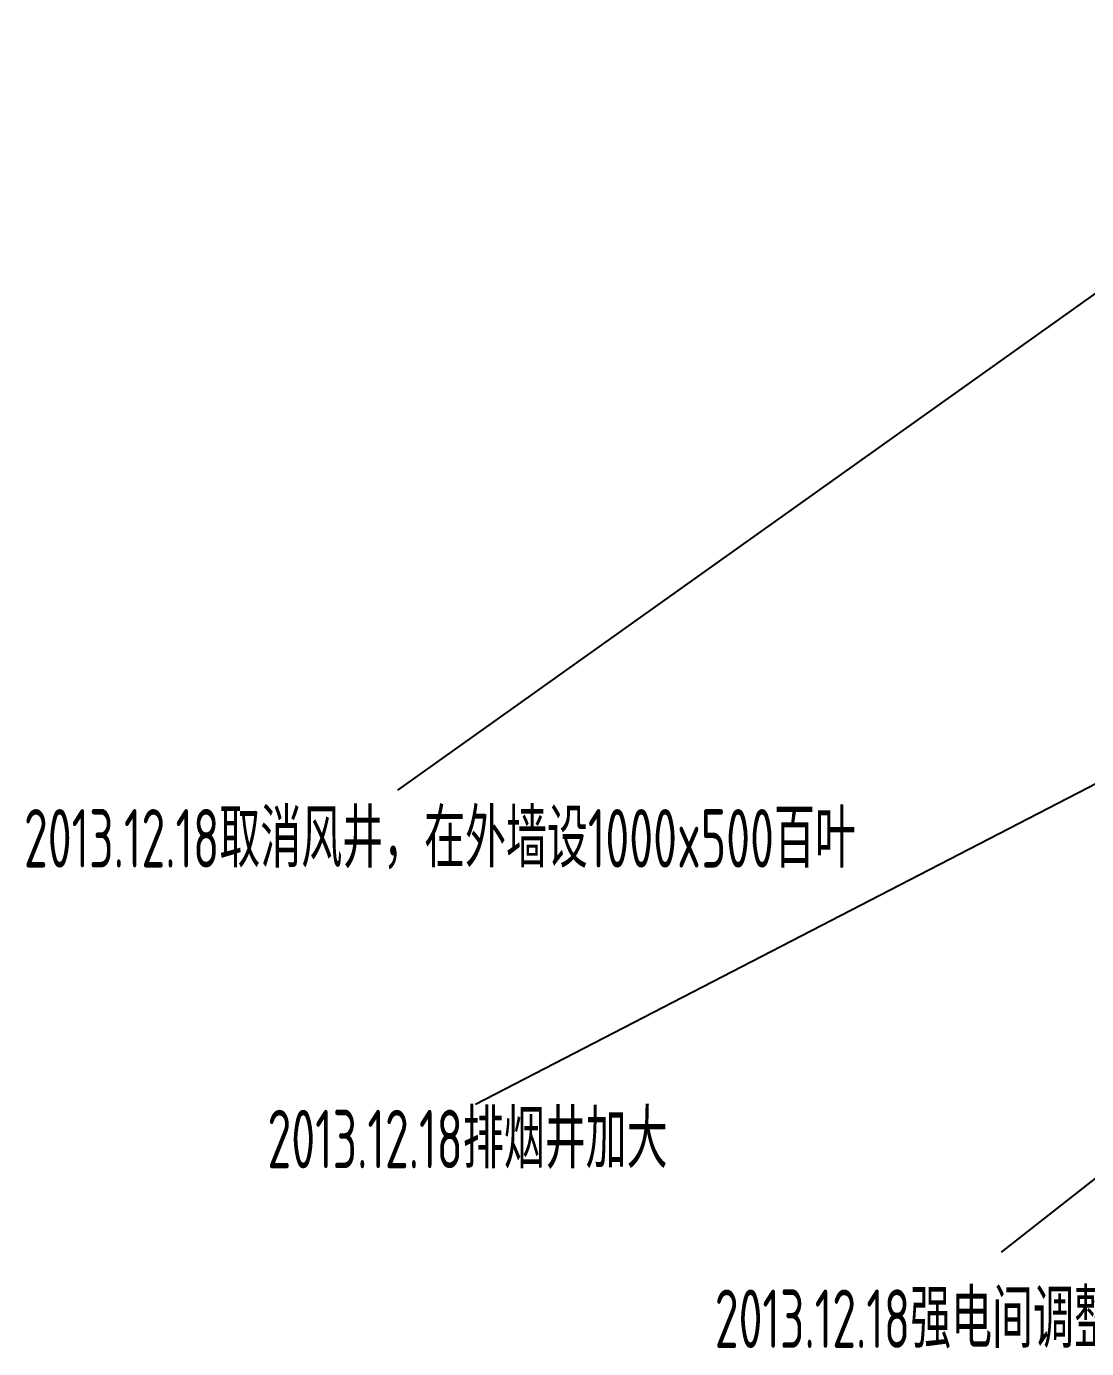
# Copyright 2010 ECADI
# Model space of a CAD drawing. Header units: millimetres. Extents: x 11639278 to 23698211, y -13072636 to -5537337.
# Drawn here: x 11724236 to 11744624, y -6417181 to -6391754 of the extents above; entities that cross this region are included whole.
import ezdxf
from ezdxf.enums import TextEntityAlignment as Align

# ---------------------------------------------------------------- set-up
doc = ezdxf.new("R2010")
doc.units = ezdxf.units.MM
doc.header["$LTSCALE"] = 10
doc.layers.add('A2-RI-F1$0$A-SYMB-AREA', color=4, linetype='Continuous')
doc.layers.add('A2-RI-F1$0$A-SYMB-NAME', color=4, linetype='Continuous')
doc.styles.add('A2-RI-F1$0$ECADI', font='hzs.shx', dxfattribs={"width": 0.7, "bigfont": 'hztxt.shx'})

# ---------------------------------------------------------------- blocks, each defined once
blk = doc.blocks.new('A2-RI-F1$0$5erhfh')
at = {"layer": 'A2-RI-F1$0$A-SYMB-AREA', "style": 'A2-RI-F1$0$ECADI', "width": 0.7}
blk.add_attdef('340M2', text='', height=2.5, dxfattribs=at).set_placement((0, 1.25), align=Align.MIDDLE_LEFT)
at = {"layer": 'A2-RI-F1$0$A-SYMB-NAME', "style": 'A2-RI-F1$0$ECADI', "width": 0.7}
blk.add_attdef('CHINESENAME', (-12.29, 3.09), '', height=4.5, dxfattribs=at)
blk = doc.blocks.new('A2-RI-F1')
at = {"layer": 'Defpoints', "color": 3}
for p, q in [((11751999.6, -6391753.5), (11731372, -6406443)), ((11769256.7, -6394617.2), (11742984, -6415329.5)), ((11767209.5, -6394745), (11732869.5, -6412486))]:
    blk.add_line(p, q, dxfattribs=at)
at = {"layer": 'Defpoints'}
ref = blk.add_blockref('A2-RI-F1$0$5erhfh', (11727261.5, -6408046.9), dxfattribs=dict(at, xscale=250, yscale=250, zscale=250))
ref.add_attrib('CHINESENAME', '2013.12.18取消风井，在外墙设1000x500百叶', (11724188.5, -6407930), dxfattribs={"layer": 'A2-RI-F1$0$A-SYMB-NAME', "height": 1125, "style": 'A2-RI-F1$0$ECADI', "width": 0.7})
ref = blk.add_blockref('A2-RI-F1$0$5erhfh', (11731944.5, -6413830.9), dxfattribs=dict(at, xscale=250, yscale=250, zscale=250))
ref.add_attrib('CHINESENAME', '2013.12.18排烟井加大', (11728871.5, -6413714), dxfattribs={"layer": 'A2-RI-F1$0$A-SYMB-NAME', "height": 1125, "style": 'A2-RI-F1$0$ECADI', "width": 0.7})
ref = blk.add_blockref('A2-RI-F1$0$5erhfh', (11740547, -6417286.9), dxfattribs=dict(at, xscale=250, yscale=250, zscale=250))
ref.add_attrib('CHINESENAME', '2013.12.18强电间调整改小', (11737474, -6417170), dxfattribs={"layer": 'A2-RI-F1$0$A-SYMB-NAME', "height": 1125, "style": 'A2-RI-F1$0$ECADI', "width": 0.7})

msp = doc.modelspace()

# ---------------------------------------------------------------- block references
msp.add_blockref('A2-RI-F1', (0, 0))

doc.saveas('drawing.dxf')
